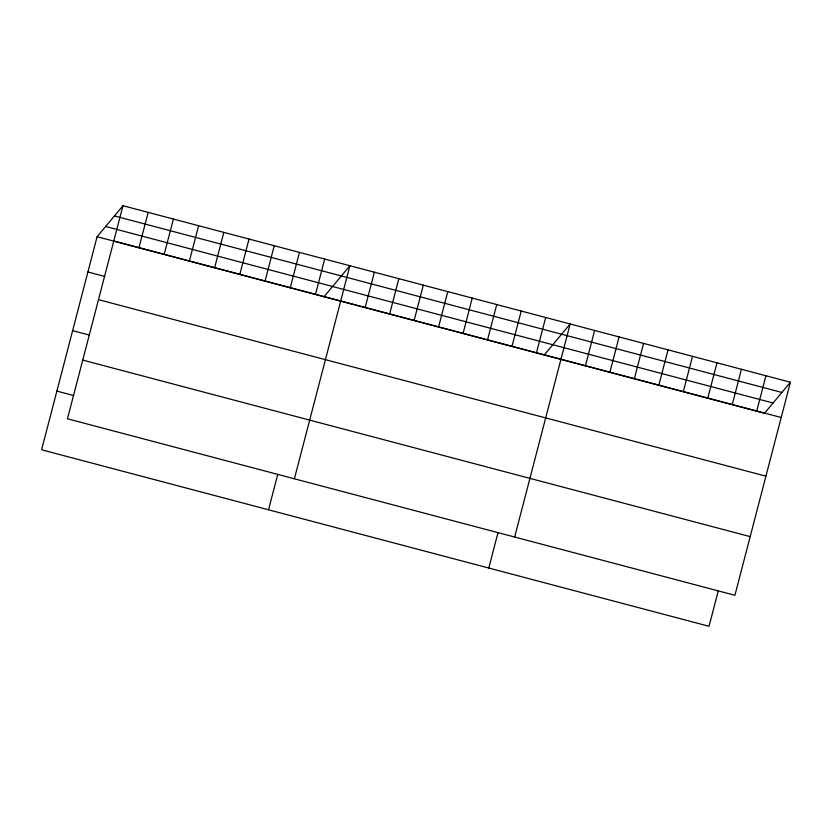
<?xml version="1.0" encoding="UTF-8"?>
<svg xmlns="http://www.w3.org/2000/svg" width="832" height="832" viewBox="0 0 832 832"><rect width="100%" height="100%" fill="white"/><g stroke="black" fill="none" stroke-linecap="round" stroke-linejoin="round"><path stroke-width="1.25" d="M122.97 205.712L67.465 418.777L734.906 595.286L790.4 382.221L122.97 205.712L97.094 236.714L41.6 449.779L709.03 626.288L718.266 590.845M138.996 247.655L148.179 212.378M164.206 254.322L173.399 219.055M189.426 260.988L198.609 225.722M214.635 267.665L223.818 232.388M239.845 274.331L249.038 239.054M265.065 280.998L274.248 245.721M290.274 287.664L299.468 252.387M315.494 294.33L324.678 259.064M268.528 509.787L277.763 474.344M294.393 478.785L349.898 265.73L324.022 296.733M365.175 307.476L374.369 272.199M389.646 313.945L398.84 278.668M414.128 320.414L423.311 285.147M438.599 326.893L447.782 291.616M463.07 333.362L472.254 298.085M487.542 339.83L496.725 304.564M512.013 346.31L521.206 311.033M536.484 352.778L545.678 317.502M488.779 568.038L498.014 532.594M514.644 537.035L570.149 323.981L544.274 354.973M585.437 365.726L594.62 330.45M609.908 372.195L619.091 336.918M634.379 378.664L643.562 343.398M658.85 385.133L668.034 349.866M683.322 391.612L692.505 356.335M707.793 398.081L716.986 362.814M732.264 404.55L741.458 369.283M756.735 411.029L765.929 375.752M790.4 382.221L764.535 413.223L692.338 394.129M114.431 215.946L781.862 392.454M105.633 226.481L773.063 403M113.776 240.989L781.217 417.498M97.094 236.714L420.69 322.296M421.918 322.618L691.111 393.806M87.911 271.991L104.718 276.432M98.498 299.655L765.929 476.164M72.623 330.658L89.44 335.098M82.753 360.1L750.183 536.619M56.878 391.102L73.694 395.554"/></g></svg>
